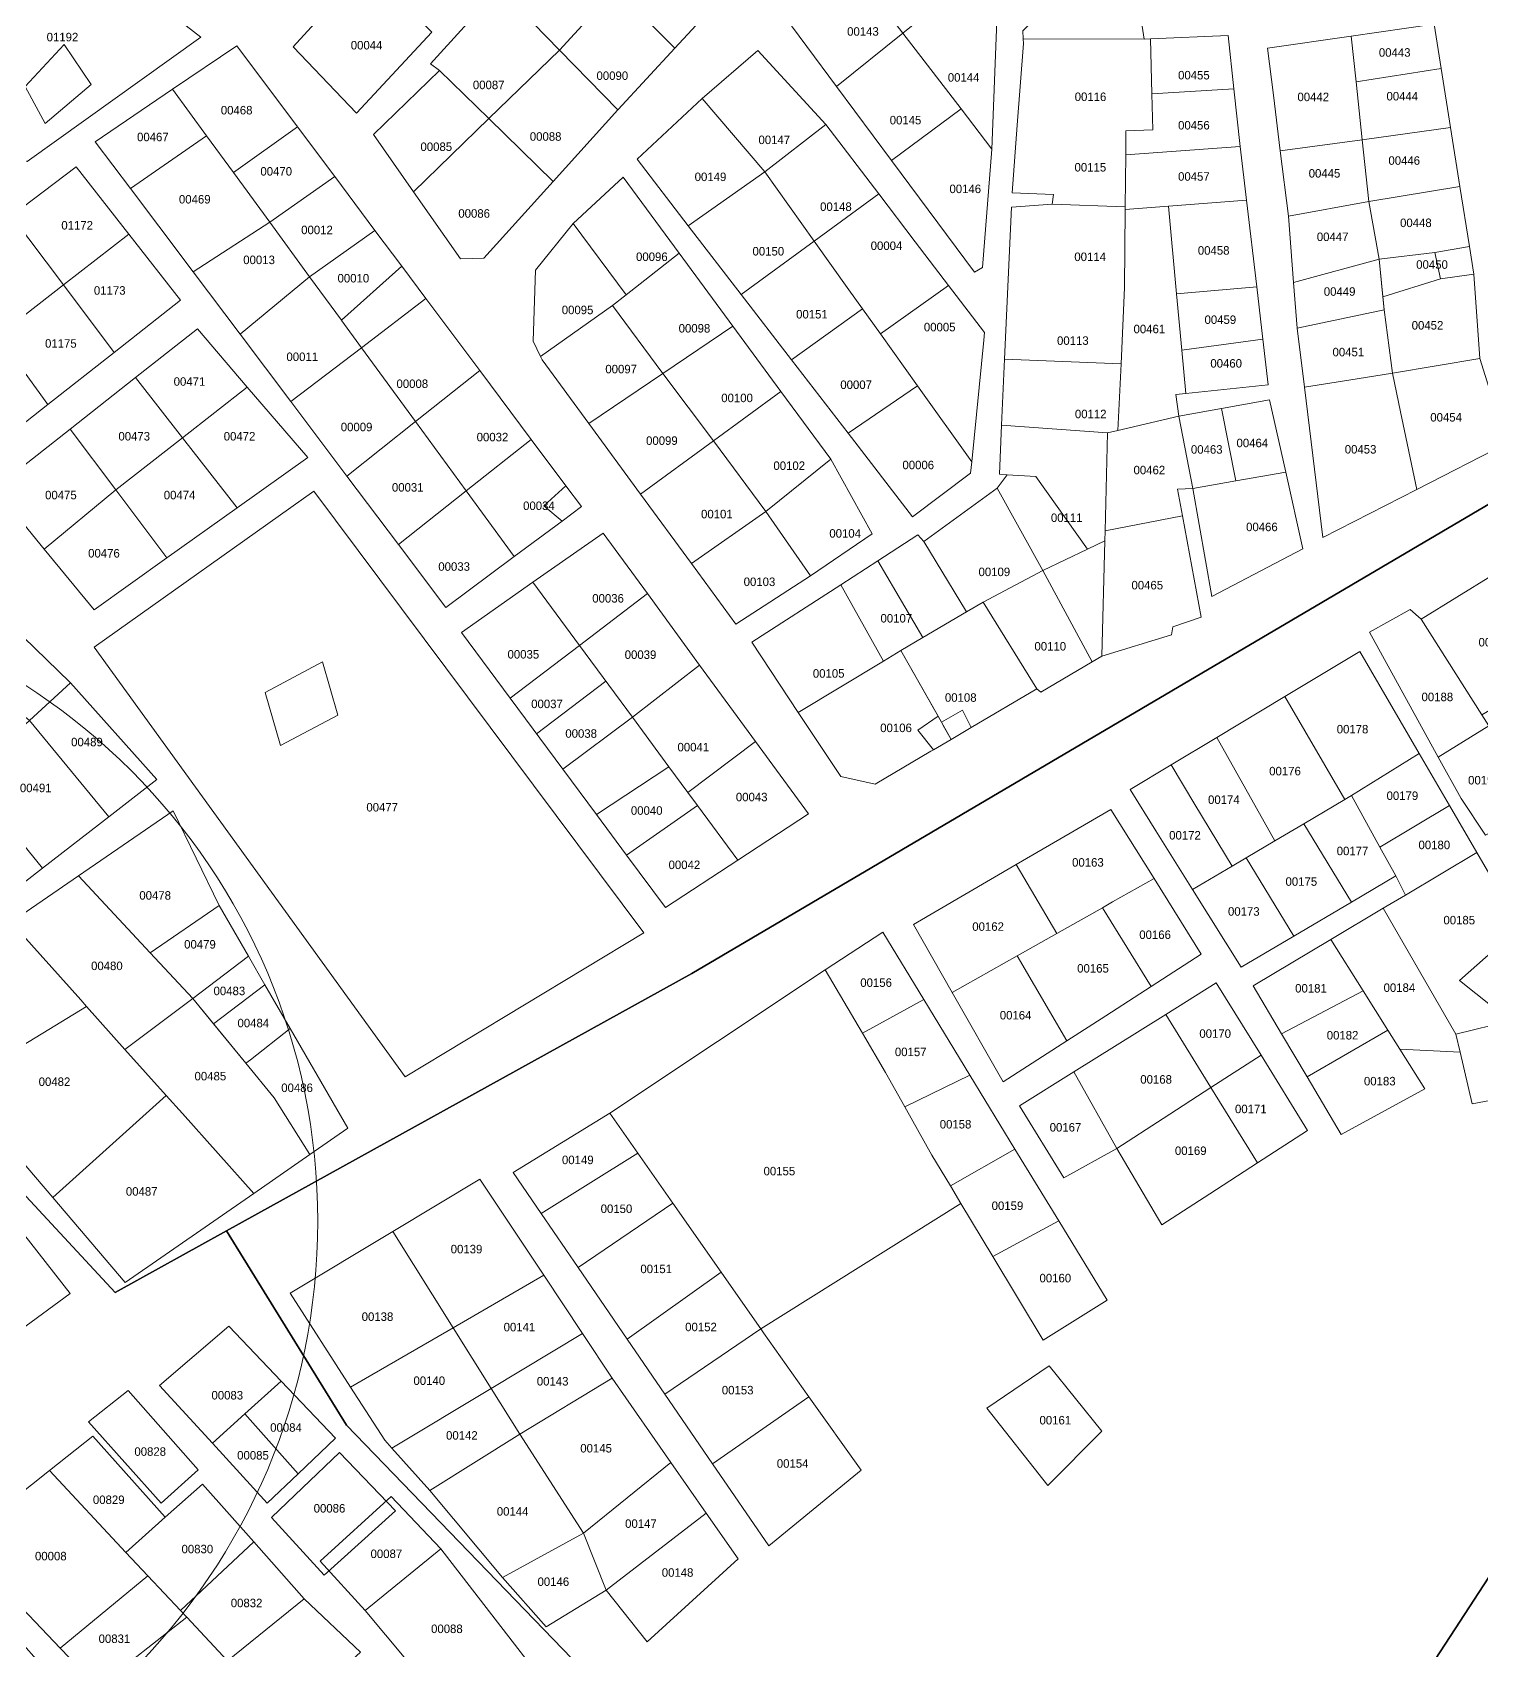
# Model space of a CAD drawing. Header units: metres. Extents: x 245225 to 248406, y 1633796 to 1637634.
# Drawn here: x 246907.2 to 247162.7, y 1635760.9 to 1636046.3 of the extents above; entities that cross this region are included whole.
import ezdxf
from ezdxf.enums import TextEntityAlignment as Align

# ---------------------------------------------------------------- set-up
doc = ezdxf.new("R2010")
doc.units = ezdxf.units.M
doc.header["$MEASUREMENT"] = 0
doc.layers.add('dernier_num_parc', color=1, linetype='Continuous', lineweight=13)
doc.layers.add('historique_numero_parcelle', color=7, linetype='Continuous')
doc.layers.add('limites_sections', color=7, linetype='Continuous')
doc.layers.add('LIMITES_PARCELLES', color=7, linetype='Continuous', lineweight=0, true_color=0xffffff)
doc.styles.add('Style-FANCY', font='FANCY.shx')

msp = doc.modelspace()

# ---------------------------------------------------------------- linework, layer by layer
at = {"layer": 'dernier_num_parc', "linetype": 'Continuous'}
msp.add_circle((246845.115, 1635836.655), 112.402539, dxfattribs=at)
at = {"layer": 'limites_parcelles'}
msp.add_line((247008.3345, 1635931.8705), (246996.085, 1635922.6245), dxfattribs=at)
at = {"layer": 'limites_parcelles', "flags": 128}
for points in [[(247073.627, 1636063.309), (247070.32, 1636060.729), (247072.569, 1636055.768), (247060.698, 1636046.189), (247048.825, 1636061.648), (247062.825, 1636076.265), (247073.627, 1636063.309)], [(247102.643, 1636055.158), (247102.8, 1636048.177), (247103.223, 1636045.107), (247081.912, 1636045.172), (247081.845, 1636046.589), (247102.387, 1636066.502), (247102.643, 1636055.158)], [(246887.884, 1636033.308), (246898.451, 1636048.329), (246909.932, 1636064.647), (246910.725, 1636065.758), (246936.919, 1636045.438), (246906.28, 1636023.531), (246887.884, 1636033.308)], [(247076.406, 1636025.738), (247070.955, 1636032.834), (247060.698, 1636046.189), (247072.569, 1636055.768), (247077.332, 1636049.881), (247076.406, 1636025.738)], [(246990.828, 1636052.727), (247000.163, 1636043.188), (246987.684, 1636031.096), (246978.975, 1636039.604), (246977.387, 1636040.768), (246989.241, 1636053.892), (246990.828, 1636052.727)], [(247020.499, 1636043.554), (247010.513, 1636032.725), (247010.459, 1636032.665), (247000.163, 1636043.188), (247010.1, 1636054.044), (247020.499, 1636043.554)], [(246953.97, 1636029.639), (246942.665, 1636021.574), (246937.925, 1636028.058), (246931.925, 1636036.266), (246943.269, 1636043.956), (246953.97, 1636029.639)], [(247081.912, 1636045.172), (247103.223, 1636045.107), (247104.383, 1636045.157), (247104.62, 1636035.497), (247104.776, 1636029.146), (247100.013, 1636028.934), (247099.981, 1636024.704), (247099.91, 1636015.515), (247087.031, 1636016.003), (247087.242, 1636017.697), (247079.94, 1636018.014), (247080.852, 1636029.96), (247081.951, 1636044.367), (247081.912, 1636045.172)], [(247141.695, 1636027.384), (247127.249, 1636025.409), (247126.021, 1636035.233), (247124.983, 1636043.538), (247139.769, 1636045.669), (247140.623, 1636037.56), (247141.695, 1636027.384)], [(247120.157, 1636026.163), (247099.981, 1636024.704), (247100.013, 1636028.934), (247104.776, 1636029.146), (247104.62, 1636035.497), (247119.052, 1636036.379), (247120.157, 1636026.163)], [(247076.406, 1636025.738), (247074.752, 1636004.836), (247073.297, 1636004.042), (247058.687, 1636023.707), (247070.955, 1636032.834), (247076.406, 1636025.738)], [(246999.031, 1636020.012), (246986.806, 1636006.478), (246982.679, 1636006.372), (246974.386, 1636018.211), (246987.684, 1636031.096), (246999.031, 1636020.012)], [(246942.665, 1636021.574), (246949.071, 1636012.813), (246935.543, 1636004.101), (246929.49, 1636012.144), (246924.5, 1636018.774), (246937.925, 1636028.058), (246942.665, 1636021.574)], [(247121.276, 1636016.712), (247107.507, 1636015.655), (247099.907, 1636015.072), (247099.91, 1636015.515), (247099.981, 1636024.704), (247120.157, 1636026.163), (247121.276, 1636016.712)], [(247068.728, 1636001.693), (247056.729, 1635993.146), (247053.567, 1635997.576), (247051.189, 1636000.907), (247045.05, 1636009.509), (247056.441, 1636017.843), (247062.885, 1636009.373), (247068.728, 1636001.693)], [(247160.583, 1636008.563), (247154.484, 1636007.488), (247144.695, 1636006.298), (247142.843, 1636016.484), (247158.903, 1636019.134), (247160.583, 1636008.563)], [(247099.802, 1636001.311), (247099.173, 1635987.875), (247078.629, 1635988.666), (247079.261, 1636002.714), (247079.834, 1636015.474), (247087.031, 1636016.003), (247099.91, 1636015.515), (247099.907, 1636015.072), (247099.802, 1636001.311)], [(247108.947, 1636000.178), (247109.871, 1635990.248), (247110.579, 1635982.635), (247108.832, 1635982.454), (247109.362, 1635978.644), (247098.624, 1635976.13), (247099.173, 1635987.875), (247099.802, 1636001.311), (247099.907, 1636015.072), (247107.507, 1636015.655), (247108.947, 1636000.178)], [(247011.884, 1636000.02), (247009.486, 1635998.136), (246996.807, 1635989.141), (246995.485, 1635991.873), (246995.908, 1636004.361), (247002.576, 1636012.617), (247011.884, 1636000.02)], [(247051.189, 1636000.907), (247053.567, 1635997.576), (247041.07, 1635988.55), (247032.185, 1636000.097), (247045.05, 1636009.509), (247051.189, 1636000.907)], [(247030.694, 1635994.503), (247018.394, 1635986.181), (247009.486, 1635998.136), (247011.884, 1636000.02), (247021.227, 1636007.362), (247030.694, 1635994.503)], [(246961.679, 1635995.563), (246972.322, 1636005.084), (246976.6, 1635999.36), (246965.234, 1635990.698), (246961.79, 1635995.412), (246961.679, 1635995.563)], [(247145.33, 1635999.699), (247155.476, 1636002.858), (247161.363, 1636003.652), (247162.422, 1635988.769), (247147.01, 1635986.189), (247145.555, 1635997.368), (247145.33, 1635999.699)], [(246961.679, 1635995.563), (246961.79, 1635995.412), (246965.234, 1635990.698), (246952.776, 1635981.203), (246943.829, 1635993.091), (246956.08, 1636003.225), (246961.679, 1635995.563)], [(247074.941, 1635992.024), (247072.833, 1635970.581), (247063.254, 1635984.002), (247056.729, 1635993.146), (247068.728, 1636001.693), (247075.072, 1635993.355), (247074.941, 1635992.024)], [(247018.394, 1635986.181), (247005.318, 1635977.334), (246997.072, 1635988.592), (246996.807, 1635989.141), (247009.486, 1635998.136), (247018.394, 1635986.181)], [(247056.729, 1635993.146), (247063.254, 1635984.002), (247051.027, 1635975.609), (247041.07, 1635988.55), (247053.567, 1635997.576), (247056.729, 1635993.146)], [(247147.01, 1635986.189), (247139.36, 1635984.97), (247131.496, 1635983.716), (247130.209, 1635994.127), (247145.555, 1635997.368), (247147.01, 1635986.189)], [(247099.173, 1635987.875), (247098.624, 1635976.13), (247096.785, 1635975.7), (247078.106, 1635977.024), (247078.629, 1635988.666), (247099.173, 1635987.875)], [(247151.303, 1635965.702), (247148.435, 1635979.389), (247147.01, 1635986.189), (247162.422, 1635988.769), (247167.118, 1635973.82), (247151.303, 1635965.702)], [(247072.833, 1635970.581), (247072.637, 1635968.59), (247062.372, 1635960.864), (247051.027, 1635975.609), (247063.254, 1635984.002), (247072.833, 1635970.581)], [(247151.303, 1635965.702), (247134.773, 1635957.217), (247131.496, 1635983.716), (247139.36, 1635984.97), (247147.01, 1635986.189), (247148.435, 1635979.389), (247151.303, 1635965.702)], [(247111.849, 1635965.865), (247109.137, 1635965.732), (247110.003, 1635961.044), (247096.342, 1635958.399), (247096.785, 1635975.7), (247098.624, 1635976.13), (247109.362, 1635978.644), (247111.849, 1635965.865)], [(247093.225, 1635955.177), (247084.168, 1635968.01), (247079.093, 1635968.272), (247077.717, 1635968.378), (247078.106, 1635977.024), (247096.785, 1635975.7), (247096.342, 1635958.399), (247096.297, 1635956.647), (247093.225, 1635955.177)], [(247001.288, 1635966.329), (246997.402, 1635962.8), (247000.608, 1635960.141), (246992.157, 1635953.859), (246983.689, 1635965.446), (246995.171, 1635974.513), (247001.288, 1635966.329)], [(247093.225, 1635955.177), (247085.355, 1635951.411), (247077.294, 1635965.944), (247079.093, 1635968.272), (247084.168, 1635968.01), (247093.225, 1635955.177)], [(247111.849, 1635965.865), (247119.43, 1635967.209), (247128.198, 1635968.765), (247131.23, 1635955.215), (247115.156, 1635946.814), (247111.849, 1635965.865)], [(247085.355, 1635951.411), (247074.878, 1635945.855), (247071.903, 1635944.106), (247064.382, 1635956.525), (247077.294, 1635965.944), (247085.355, 1635951.411)], [(247095.775, 1635936.297), (247096.297, 1635956.647), (247096.342, 1635958.399), (247110.003, 1635961.044), (247113.304, 1635943.176), (247108.277, 1635941.457), (247108.078, 1635940.068), (247095.775, 1635936.297)], [(247064.23, 1635939.596), (247056.27, 1635953.122), (247063.324, 1635957.689), (247064.382, 1635956.525), (247071.903, 1635944.106), (247064.23, 1635939.596)], [(247095.775, 1635936.297), (247094.043, 1635935.277), (247085.355, 1635951.411), (247093.225, 1635955.177), (247096.297, 1635956.647), (247095.775, 1635936.297)], [(247064.23, 1635939.596), (247060.353, 1635937.317), (247057.273, 1635935.452), (247049.739, 1635948.894), (247056.27, 1635953.122), (247064.23, 1635939.596)], [(247094.043, 1635935.277), (247084.993, 1635929.947), (247084.332, 1635930.543), (247074.878, 1635945.855), (247085.355, 1635951.411), (247094.043, 1635935.277)], [(246913.891, 1635931.593), (246906.686, 1635924.95), (246891.892, 1635937.123), (246899.408, 1635945.664), (246913.801, 1635931.694), (246913.891, 1635931.593)], [(247072.737, 1635923.71), (247071.204, 1635926.76), (247067.479, 1635924.691), (247060.353, 1635937.317), (247064.23, 1635939.596), (247071.903, 1635944.106), (247074.878, 1635945.855), (247084.332, 1635930.543), (247072.737, 1635923.71)], [(247152.109, 1635942.813), (247162.772, 1635925.975), (247163.999, 1635924.036), (247155.094, 1635918.523), (247142.981, 1635940.564), (247150.125, 1635944.532), (247152.109, 1635942.813)], [(247066.889, 1635925.736), (247063.32, 1635923.268), (247066.117, 1635919.808), (247065.647, 1635919.531), (247055.823, 1635913.742), (247049.738, 1635915.064), (247042.258, 1635926.362), (247057.273, 1635935.452), (247060.353, 1635937.317), (247066.889, 1635925.736)], [(247151.741, 1635919.167), (247139.789, 1635911.711), (247138.649, 1635911.037), (247128.025, 1635929.173), (247141.288, 1635937.137), (247151.741, 1635919.167)], [(247034.696, 1635921.252), (247022.782, 1635912.266), (247019.447, 1635916.791), (247013.001, 1635925.539), (247024.853, 1635934.722), (247034.696, 1635921.252)], [(247072.737, 1635923.71), (247069.207, 1635921.629), (247067.823, 1635924.082), (247067.479, 1635924.691), (247071.204, 1635926.76), (247072.737, 1635923.71)], [(247138.649, 1635911.037), (247131.416, 1635906.765), (247126.3, 1635903.742), (247116.054, 1635921.984), (247128.025, 1635929.173), (247138.649, 1635911.037)], [(246920.696, 1635907.991), (246908.978, 1635898.898), (246896.291, 1635914.51), (246899.462, 1635918.289), (246906.686, 1635924.95), (246920.696, 1635907.991)], [(247066.117, 1635919.808), (247063.32, 1635923.268), (247066.889, 1635925.736), (247067.194, 1635925.196), (247069.207, 1635921.629), (247066.117, 1635919.808)], [(247170.628, 1635913.569), (247172.964, 1635909.88), (247163.41, 1635904.74), (247159.121, 1635911.195), (247155.094, 1635918.523), (247163.999, 1635924.036), (247170.628, 1635913.569)], [(247031.577, 1635900.332), (247024.466, 1635909.981), (247022.782, 1635912.266), (247034.696, 1635921.252), (247044.023, 1635908.49), (247031.577, 1635900.332)], [(247126.3, 1635903.742), (247121.249, 1635900.758), (247118.743, 1635899.277), (247112.201, 1635910.134), (247107.982, 1635917.136), (247116.054, 1635921.984), (247126.3, 1635903.742)], [(247022.782, 1635912.266), (247024.466, 1635909.981), (247011.962, 1635901.236), (247006.656, 1635908.385), (247019.447, 1635916.791), (247022.782, 1635912.266)], [(247118.743, 1635899.277), (247111.775, 1635895.161), (247105.318, 1635905.493), (247100.754, 1635912.796), (247107.982, 1635917.136), (247112.201, 1635910.134), (247118.743, 1635899.277)], [(246903.641, 1635894.758), (246897.084, 1635902.238), (246893.115, 1635897.158), (246895.047, 1635891.979), (246885.967, 1635889.043), (246882.898, 1635903.118), (246887.978, 1635904.6), (246896.291, 1635914.51), (246908.978, 1635898.898), (246903.641, 1635894.758)], [(247144.823, 1635902.632), (247147.638, 1635897.556), (247139.781, 1635892.927), (247131.416, 1635906.765), (247138.649, 1635911.037), (247139.789, 1635911.711), (247144.823, 1635902.632)], [(247161.903, 1635901.697), (247149.331, 1635894.169), (247147.638, 1635897.556), (247144.823, 1635902.632), (247157.087, 1635909.977), (247161.903, 1635901.697)], [(247095.867, 1635891.943), (247087.863, 1635887.423), (247080.673, 1635899.549), (247090.184, 1635905.1), (247097.341, 1635909.277), (247104.977, 1635897.089), (247097.683, 1635892.969), (247095.867, 1635891.943)], [(247139.781, 1635892.927), (247129.615, 1635886.937), (247121.249, 1635900.758), (247126.3, 1635903.742), (247131.416, 1635906.765), (247139.781, 1635892.927)], [(247169.545, 1635888.56), (247158.852, 1635879.127), (247167.786, 1635871.99), (247158.19, 1635869.668), (247145.41, 1635891.838), (247149.331, 1635894.169), (247161.903, 1635901.697), (247169.545, 1635888.56)], [(247087.863, 1635887.423), (247080.835, 1635883.453), (247069.409, 1635876.999), (247062.577, 1635888.988), (247080.673, 1635899.549), (247087.863, 1635887.423)], [(247129.615, 1635886.937), (247120.333, 1635881.469), (247111.775, 1635895.161), (247118.743, 1635899.277), (247121.249, 1635900.758), (247129.615, 1635886.937)], [(246935.463, 1635875.955), (246923.525, 1635866.947), (246916.728, 1635874.548), (246915.718, 1635875.677), (246903.461, 1635889.386), (246915.342, 1635897.569), (246927.959, 1635884.016), (246935.463, 1635875.955)], [(247104.454, 1635878.047), (247095.867, 1635891.943), (247097.683, 1635892.969), (247104.977, 1635897.089), (247113.321, 1635883.771), (247104.454, 1635878.047)], [(247096.476, 1635872.898), (247089.613, 1635868.468), (247080.835, 1635883.453), (247087.863, 1635887.423), (247095.867, 1635891.943), (247104.454, 1635878.047), (247096.476, 1635872.898)], [(247158.19, 1635869.668), (247158.953, 1635866.446), (247148.332, 1635866.972), (247146.224, 1635870.329), (247141.84, 1635877.313), (247136.17, 1635886.345), (247145.41, 1635891.838), (247158.19, 1635869.668)], [(246915.718, 1635875.677), (246916.728, 1635874.548), (246895.386, 1635861.526), (246884.062, 1635876.025), (246903.461, 1635889.386), (246915.718, 1635875.677)], [(247173.673, 1635867.287), (247167.786, 1635871.99), (247158.852, 1635879.127), (247169.545, 1635888.56), (247179.917, 1635873.637), (247173.673, 1635867.287)], [(247053.57, 1635869.835), (247057.65, 1635862.891), (247061.049, 1635856.819), (247065.826, 1635848.286), (247069.08, 1635842.871), (247070.934, 1635839.787), (247035.636, 1635817.67), (247020.11, 1635839.862), (247013.942, 1635848.678), (247009.011, 1635855.725), (247047.014, 1635880.989), (247053.57, 1635869.835)], [(246939.125, 1635871.488), (246948.213, 1635878.352), (246952.667, 1635870.629), (246945.656, 1635865.1), (246944.83, 1635864.53), (246939.125, 1635871.488)], [(246944.83, 1635864.53), (246949.821, 1635858.442), (246956.1, 1635848.408), (246946.228, 1635841.556), (246933.645, 1635855.629), (246930.758, 1635858.858), (246923.525, 1635866.947), (246935.463, 1635875.955), (246944.83, 1635864.53)], [(247072.502, 1635862.443), (247061.049, 1635856.819), (247057.65, 1635862.891), (247053.57, 1635869.835), (247064.374, 1635875.782), (247072.502, 1635862.443)], [(246930.758, 1635858.858), (246910.777, 1635840.817), (246894.116, 1635860.362), (246895.386, 1635861.526), (246916.728, 1635874.548), (246923.525, 1635866.947), (246930.758, 1635858.858)], [(247106.569, 1635854.757), (247098.399, 1635849.481), (247090.835, 1635862.983), (247098.479, 1635867.76), (247107.074, 1635873.133), (247115.024, 1635860.218), (247106.569, 1635854.757)], [(246962.802, 1635853.059), (246956.1, 1635848.408), (246949.821, 1635858.442), (246944.83, 1635864.53), (246945.656, 1635865.1), (246952.667, 1635870.629), (246962.802, 1635853.059)], [(247148.332, 1635866.972), (247152.718, 1635859.985), (247138.007, 1635851.941), (247131.987, 1635862.097), (247146.224, 1635870.329), (247148.332, 1635866.972)], [(247173.673, 1635867.287), (247174.414, 1635865.488), (247169.457, 1635858.972), (247161.101, 1635857.365), (247158.953, 1635866.446), (247158.19, 1635869.668), (247167.786, 1635871.99), (247173.673, 1635867.287)], [(247080.454, 1635849.393), (247069.08, 1635842.871), (247065.826, 1635848.286), (247061.049, 1635856.819), (247072.502, 1635862.443), (247080.454, 1635849.393)], [(246910.777, 1635840.817), (246930.758, 1635858.858), (246933.645, 1635855.629), (246946.228, 1635841.556), (246923.559, 1635825.823), (246910.777, 1635840.817)], [(247114.809, 1635841.514), (247106.336, 1635836.04), (247098.399, 1635849.481), (247106.569, 1635854.757), (247115.024, 1635860.218), (247123.2, 1635846.935), (247114.809, 1635841.514)], [(247088.189, 1635836.7), (247076.563, 1635830.42), (247070.934, 1635839.787), (247069.08, 1635842.871), (247080.454, 1635849.393), (247088.189, 1635836.7)], [(246951.053, 1635808.451), (246944.66, 1635802.688), (246938.932, 1635797.525), (246929.636, 1635807.703), (246941.807, 1635818.154), (246951.053, 1635808.451)], [(246988.086, 1635807.163), (246970.599, 1635796.622), (246969.324, 1635798.046), (246963.298, 1635807.42), (246981.368, 1635817.883), (246988.086, 1635807.163)], [(247044.138, 1635805.691), (247027.122, 1635793.902), (247018.711, 1635806.186), (247035.636, 1635817.67), (247036.131, 1635816.963), (247044.138, 1635805.691)], [(247019.789, 1635794.115), (247004.381, 1635781.641), (246993.136, 1635799.104), (247009.441, 1635808.979), (247009.937, 1635808.232), (247019.789, 1635794.115)], [(246971.198, 1635785.576), (246958.663, 1635774.222), (246949.36, 1635784.407), (246954.815, 1635789.624), (246961.367, 1635795.892), (246971.198, 1635785.576)], [(246923.695, 1635778.26), (246927.576, 1635774.117), (246912.12, 1635761.39), (246894.263, 1635780.055), (246910.192, 1635792.675), (246923.695, 1635778.26)], [(246946.233, 1635780.095), (246933.305, 1635768.001), (246927.576, 1635774.117), (246923.695, 1635778.26), (246930.637, 1635784.449), (246937.196, 1635790.297), (246946.233, 1635780.095)], [(246955.117, 1635770.067), (246941.619, 1635759.126), (246934.415, 1635766.817), (246933.305, 1635768.001), (246946.233, 1635780.095), (246955.117, 1635770.067)], [(246934.415, 1635766.817), (246918.732, 1635754.479), (246912.12, 1635761.39), (246927.576, 1635774.117), (246933.305, 1635768.001), (246934.415, 1635766.817)], [(246918.732, 1635754.479), (246934.415, 1635766.817), (246941.619, 1635759.126), (246926.063, 1635746.517), (246920.589, 1635752.538), (246918.732, 1635754.479)]]:
    msp.add_lwpolyline(points, close=True, dxfattribs=at)
at = {"layer": 'limites_parcelles'}
for points in [[(247010.1, 1636054.044), (247000.163, 1636043.188), (246990.828, 1636052.727), (247000.565, 1636063.664)], [(247031.686, 1636055.686), (247020.499, 1636043.554), (247010.1, 1636054.044), (247020.476, 1636065.381)], [(247060.698, 1636046.189), (247048.998, 1636036.748), (247038.504, 1636050.873), (247048.825, 1636061.648)], [(246977.651, 1636046.369), (246964.37, 1636032.09), (246953.151, 1636043.732), (246966.013, 1636057.818)], [(247155.596, 1636039.946), (247140.623, 1636037.56), (247139.769, 1636045.669), (247154.352, 1636047.771)], [(246905.905, 1636036.74), (246912.784, 1636044.149), (246917.547, 1636037.137), (246909.477, 1636030.258)], [(247070.955, 1636032.834), (247058.687, 1636023.707), (247048.998, 1636036.748), (247060.698, 1636046.189)], [(247119.052, 1636036.379), (247104.62, 1636035.497), (247104.383, 1636045.157), (247118.04, 1636045.742)], [(247010.459, 1636032.665), (246999.031, 1636020.012), (246987.684, 1636031.096), (247000.163, 1636043.188)], [(247047.132, 1636030.079), (247036.337, 1636021.718), (247025.33, 1636034.63), (247035.114, 1636043.099)], [(246987.684, 1636031.096), (246974.386, 1636018.211), (246967.333, 1636028.28), (246978.975, 1636039.604)], [(247157.254, 1636029.511), (247141.695, 1636027.384), (247140.623, 1636037.56), (247155.596, 1636039.946)], [(246937.925, 1636028.058), (246924.5, 1636018.774), (246918.292, 1636027.023), (246931.925, 1636036.266)], [(247036.337, 1636021.718), (247022.861, 1636012.215), (247013.825, 1636023.96), (247025.33, 1636034.63)], [(246960.516, 1636020.881), (246949.071, 1636012.813), (246942.665, 1636021.574), (246953.97, 1636029.639)], [(247056.441, 1636017.843), (247045.05, 1636009.509), (247036.337, 1636021.718), (247047.132, 1636030.079)], [(247158.903, 1636019.134), (247142.843, 1636016.484), (247141.695, 1636027.384), (247157.254, 1636029.511)], [(247142.843, 1636016.484), (247128.687, 1636013.904), (247127.249, 1636025.409), (247141.695, 1636027.384)], [(246924.185, 1636010.739), (246912.668, 1636001.778), (246903.528, 1636013.965), (246914.906, 1636022.578)], [(246967.606, 1636011.394), (246956.08, 1636003.225), (246949.071, 1636012.813), (246960.516, 1636020.881)], [(247021.227, 1636007.362), (247011.884, 1636000.02), (247002.576, 1636012.617), (247011.36, 1636020.766)], [(247045.05, 1636009.509), (247032.185, 1636000.097), (247022.861, 1636012.215), (247036.337, 1636021.718)], [(247123.085, 1636001.432), (247108.947, 1636000.178), (247107.507, 1636015.655), (247121.276, 1636016.712)], [(247144.695, 1636006.298), (247129.59, 1636002.174), (247128.687, 1636013.904), (247142.843, 1636016.484)], [(246912.668, 1636001.778), (246901.114, 1635992.789), (246892.062, 1636005.284), (246903.528, 1636013.965)], [(246956.08, 1636003.225), (246943.829, 1635993.091), (246935.543, 1636004.101), (246949.071, 1636012.813)], [(246921.6, 1635989.869), (246912.668, 1636001.778), (246924.185, 1636010.739), (246933.321, 1635999.083)], [(246972.322, 1636005.084), (246961.679, 1635995.563), (246956.08, 1636003.225), (246967.606, 1636011.394)], [(247155.476, 1636002.858), (247145.33, 1635999.699), (247144.695, 1636006.298), (247154.484, 1636007.488)], [(247154.484, 1636007.488), (247160.583, 1636008.563), (247161.363, 1636003.652), (247155.476, 1636002.858)], [(247145.555, 1635997.368), (247130.209, 1635994.127), (247129.59, 1636002.174), (247144.695, 1636006.298)], [(246921.6, 1635989.869), (246909.896, 1635980.668), (246901.114, 1635992.789), (246912.668, 1636001.778)], [(247124.178, 1635992.197), (247109.871, 1635990.248), (247108.947, 1636000.178), (247123.085, 1636001.432)], [(246986.068, 1635986.692), (246974.744, 1635977.685), (246965.234, 1635990.698), (246976.6, 1635999.36)], [(246909.896, 1635980.668), (246896.702, 1635970.296), (246887.265, 1635982.015), (246901.114, 1635992.789)], [(246945.092, 1635983.759), (246933.682, 1635974.819), (246925.392, 1635985.431), (246936.284, 1635994.003)], [(247039.186, 1635982.967), (247027.272, 1635974.266), (247018.394, 1635986.181), (247030.694, 1635994.503)], [(247109.871, 1635990.248), (247124.178, 1635992.197), (247125.131, 1635984.147), (247110.579, 1635982.635)], [(246974.744, 1635977.685), (246962.658, 1635968.072), (246952.776, 1635981.203), (246965.234, 1635990.698)], [(246995.171, 1635974.513), (246983.689, 1635965.446), (246974.744, 1635977.685), (246986.068, 1635986.692)], [(246933.682, 1635974.819), (246921.933, 1635965.615), (246913.87, 1635976.364), (246925.392, 1635985.431)], [(246943.321, 1635962.481), (246933.682, 1635974.819), (246945.092, 1635983.759), (246955.757, 1635971.355)], [(247027.272, 1635974.266), (247014.433, 1635964.889), (247005.318, 1635977.334), (247018.394, 1635986.181)], [(247036.548, 1635961.816), (247027.272, 1635974.266), (247039.186, 1635982.967), (247047.978, 1635971.024)], [(247119.43, 1635967.209), (247116.856, 1635979.996), (247125.343, 1635981.528), (247128.198, 1635968.765)], [(247119.43, 1635967.209), (247111.849, 1635965.865), (247109.362, 1635978.644), (247116.856, 1635979.996)], [(246921.933, 1635965.615), (246909.297, 1635955.161), (246900.512, 1635965.851), (246913.87, 1635976.364)], [(246983.689, 1635965.446), (246971.737, 1635956.007), (246962.658, 1635968.072), (246974.744, 1635977.685)], [(246943.321, 1635962.481), (246930.92, 1635953.634), (246921.933, 1635965.615), (246933.682, 1635974.819)], [(247036.548, 1635961.816), (247023.413, 1635952.629), (247014.433, 1635964.889), (247027.272, 1635974.266)], [(247044.38, 1635950.492), (247036.548, 1635961.816), (247047.978, 1635971.024), (247055.275, 1635957.85)], [(246930.92, 1635953.634), (246918.081, 1635944.473), (246909.297, 1635955.161), (246921.933, 1635965.615)], [(247015.024, 1635887.534), (246972.903, 1635862.134), (246918.081, 1635937.911), (246956.816, 1635965.428)], [(246992.157, 1635953.859), (246980.099, 1635944.896), (246971.737, 1635956.007), (246983.689, 1635965.446)], [(247000.608, 1635960.141), (246997.402, 1635962.8), (247001.288, 1635966.329), (247004.018, 1635962.676)], [(247023.413, 1635952.629), (247036.548, 1635961.816), (247044.38, 1635950.492), (247031.257, 1635941.92)], [(247015.635, 1635947.336), (247003.668, 1635938.202), (246995.469, 1635949.327), (247007.828, 1635958.02)], [(247176.515, 1635933.937), (247162.772, 1635925.975), (247152.109, 1635942.813), (247164.677, 1635950.618)], [(247003.668, 1635938.202), (246991.446, 1635928.873), (246982.851, 1635940.451), (246995.469, 1635949.327)], [(247024.853, 1635934.722), (247013.001, 1635925.539), (247003.668, 1635938.202), (247015.635, 1635947.336)], [(247057.273, 1635935.452), (247042.258, 1635926.362), (247034.061, 1635938.745), (247049.739, 1635948.894)], [(247013.001, 1635925.539), (247000.724, 1635916.376), (246991.446, 1635928.873), (247003.668, 1635938.202)], [(246948.221, 1635929.895), (246958.381, 1635935.293), (246961.08, 1635925.927), (246950.92, 1635920.529)], [(246920.696, 1635907.991), (246906.686, 1635924.95), (246913.891, 1635931.593), (246929.147, 1635914.548)], [(247019.447, 1635916.791), (247006.656, 1635908.385), (247000.724, 1635916.376), (247013.001, 1635925.539)], [(247157.087, 1635909.977), (247144.823, 1635902.632), (247139.789, 1635911.711), (247151.741, 1635919.167)], [(247031.577, 1635900.332), (247018.834, 1635891.979), (247011.962, 1635901.236), (247024.466, 1635909.981)], [(246927.959, 1635884.016), (246915.342, 1635897.569), (246932.004, 1635909.045), (246940.154, 1635892.323)], [(246935.463, 1635875.955), (246927.959, 1635884.016), (246940.154, 1635892.323), (246945.31, 1635883.385)], [(247064.374, 1635875.782), (247053.57, 1635869.835), (247047.014, 1635880.989), (247057.161, 1635887.62)], [(247141.84, 1635877.313), (247127.482, 1635869.698), (247122.45, 1635878.188), (247136.17, 1635886.345)], [(246948.213, 1635878.352), (246939.125, 1635871.488), (246935.463, 1635875.955), (246945.31, 1635883.385)], [(247089.613, 1635868.468), (247078.396, 1635861.228), (247069.409, 1635876.999), (247080.835, 1635883.453)], [(247123.857, 1635865.922), (247115.024, 1635860.218), (247107.074, 1635873.133), (247115.967, 1635878.691)], [(247146.224, 1635870.329), (247131.987, 1635862.097), (247127.482, 1635869.698), (247141.84, 1635877.313)], [(247123.2, 1635846.935), (247115.024, 1635860.218), (247123.857, 1635865.922), (247132.054, 1635852.656)], [(247098.399, 1635849.481), (247089.085, 1635844.295), (247081.254, 1635856.995), (247090.835, 1635862.983)], [(247013.942, 1635848.678), (246996.895, 1635838.046), (246991.946, 1635845.274), (247009.011, 1635855.725)], [(247020.11, 1635839.862), (247003.422, 1635828.514), (246996.895, 1635838.046), (247013.942, 1635848.678)], [(246997.372, 1635827.151), (246981.368, 1635817.883), (246970.741, 1635834.841), (246986.125, 1635844.083)], [(246897.161, 1635811.656), (246882.348, 1635829.335), (246899.937, 1635841.67), (246913.848, 1635823.903)], [(247028.628, 1635827.688), (247012.082, 1635815.867), (247003.422, 1635828.514), (247020.11, 1635839.862)], [(247076.563, 1635830.42), (247088.189, 1635836.7), (247096.703, 1635822.727), (247085.432, 1635815.663)], [(246981.368, 1635817.883), (246963.298, 1635807.42), (246952.655, 1635823.975), (246970.741, 1635834.841)], [(247004.197, 1635816.874), (246988.086, 1635807.163), (246981.368, 1635817.883), (246997.372, 1635827.151)], [(247012.082, 1635815.867), (247028.628, 1635827.688), (247035.636, 1635817.67), (247018.711, 1635806.186)], [(247009.441, 1635808.979), (246993.136, 1635799.104), (246988.086, 1635807.163), (247004.197, 1635816.874)], [(247095.751, 1635799.629), (247086.226, 1635790.025), (247075.51, 1635803.677), (247086.464, 1635811.139)], [(246929.894, 1635786.961), (246917.118, 1635801.262), (246924.08, 1635806.777), (246936.454, 1635792.809)], [(246954.073, 1635792.137), (246944.66, 1635802.688), (246951.053, 1635808.451), (246960.625, 1635798.405)], [(246993.136, 1635799.104), (246977.261, 1635789.182), (246970.599, 1635796.622), (246988.086, 1635807.163)], [(247027.122, 1635793.902), (247044.138, 1635805.691), (247053.329, 1635792.754), (247037.057, 1635779.392)], [(246954.073, 1635792.137), (246948.618, 1635786.92), (246938.932, 1635797.525), (246944.66, 1635802.688)], [(246930.637, 1635784.449), (246923.695, 1635778.26), (246910.192, 1635792.675), (246917.86, 1635798.749)], [(247004.381, 1635781.641), (246990.094, 1635773.836), (246977.261, 1635789.182), (246993.136, 1635799.104)], [(247026.015, 1635785.194), (247008.35, 1635771.587), (247004.381, 1635781.641), (247019.789, 1635794.115)], [(246957.921, 1635776.734), (246970.456, 1635788.088), (246979.246, 1635778.863), (246965.884, 1635768.015)], [(247008.35, 1635771.587), (247026.015, 1635785.194), (247031.633, 1635777.143), (247015.626, 1635762.459)], [(247008.35, 1635771.587), (246997.767, 1635765.105), (246990.094, 1635773.836), (247004.381, 1635781.641)], [(246965.884, 1635768.015), (246979.246, 1635778.863), (246994.799, 1635758.727), (246980.511, 1635750.472)], [(246965.031, 1635760.657), (246951.699, 1635748.366), (246941.619, 1635759.126), (246955.117, 1635770.067)], [(246909.975, 1635756.996), (246893.733, 1635743.859), (246886.945, 1635751.878), (246903.563, 1635764.293)]]:
    msp.add_3dface(points, dxfattribs=at)
at = {"layer": 'limites_sections', "flags": 128}
for points in [[(247697.695, 1636290.674), (247546.68, 1636188.471), (247452.105, 1636133.557), (247272.106, 1636026.778), (247023.465, 1635880.339), (246941.436, 1635834.968), (246921.811, 1635824.113), (246830.429, 1635922.573), (246816.271, 1635945.097), (246770.581, 1635972.769), (246733.387, 1635988.616), (246721.079, 1635993.322), (246671.487, 1636023.729), (246649.044, 1636048.706), (246628.41, 1636063.909), (246613.569, 1636078.027), (246595.877, 1636096.663), (246620.2, 1636120.986), (246673.764, 1636188.884), (246708.467, 1636259.799)], [(247688.8371, 1635742.8119), (247407.794584, 1635646.540732), (247359.67, 1635703.852), (247358.082, 1635722.505), (247348.226, 1635742.018), (247296.302, 1635790.305), (247259.922, 1635819.078), (247239.243, 1635827.517), (247208.989, 1635842.891), (247157.176, 1635763.416), (247116.137, 1635700.429), (247008.98, 1635752.684), (246962.593, 1635800.671), (246941.436, 1635834.968), (247023.465, 1635880.339), (247272.106, 1636026.778), (247452.105, 1636133.557), (247546.68, 1636188.471), (247697.695, 1636290.674)], [(246830.429, 1635922.573), (246921.811, 1635824.113), (246941.436, 1635834.968), (246941.436, 1635834.968), (246962.593, 1635800.671), (247008.98, 1635752.684), (247116.137, 1635700.429), (247157.176, 1635763.416), (247208.989, 1635842.891), (247239.243, 1635827.517), (247259.922, 1635819.078), (247296.302, 1635790.305), (247348.226, 1635742.018), (247358.082, 1635722.505), (247359.67, 1635703.852), (247422.045, 1635629.57), (247417.621, 1635623.631), (247450.488, 1635588.229), (247542.1, 1635510.838)]]:
    msp.add_lwpolyline(points, dxfattribs=at)

# ---------------------------------------------------------------- texts
at = {"layer": 'historique_numero_parcelle', "style": 'Style-FANCY'}
for s, p in [('00143', (247053.65251, 1636046.471519)), ('01192', (246912.499791, 1636045.481624)), ('00044', (246966.123636, 1636044.048086)), ('00443', (247147.420171, 1636042.765663)), ('00087', (246987.662355, 1636037.042685)), ('00090', (247009.460973, 1636038.672081)), ('00144', (247071.404987, 1636038.36782)), ('00455', (247112.008182, 1636038.762899)), ('00116', (247093.781703, 1636034.949944)), ('00442', (247133.055612, 1636034.927233)), ('00444', (247148.760305, 1636035.055045)), ('00468', (246943.214793, 1636032.587202)), ('00145', (247061.160771, 1636030.832687)), ('00456', (247112.008182, 1636029.933403)), ('00467', (246928.439818, 1636027.864449)), ('00085', (246978.416293, 1636026.145786)), ('00088', (246997.700521, 1636027.948961)), ('00147', (247038.016673, 1636027.358694)), ('00446', (247149.099526, 1636023.709122)), ('00470', (246950.191865, 1636021.807004)), ('00149', (247026.768873, 1636020.833717)), ('00115', (247093.753001, 1636022.520004)), ('00457', (247112.008182, 1636020.898571)), ('00445', (247135.042779, 1636021.450414)), ('00146', (247071.694911, 1636018.714303)), ('00469', (246935.827305, 1636016.878913)), ('00086', (246985.095216, 1636014.372249)), ('00148', (247048.886892, 1636015.57548)), ('01172', (246915.089626, 1636012.29493)), ('00012', (246957.383955, 1636011.467353)), ('00448', (247151.151606, 1636012.723587)), ('00004', (247057.805761, 1636008.684052)), ('00447', (247136.479235, 1636010.259541)), ('00013', (246947.171748, 1636006.19292)), ('00096', (247016.428657, 1636006.74111)), ('00150', (247036.965382, 1636007.708273)), ('00114', (247093.716542, 1636006.73062)), ('00458', (247115.496718, 1636007.859664)), ('00010', (246963.796379, 1636002.952205)), ('00450', (247154.005262, 1636005.373754)), ('01173', (246920.835449, 1636000.796052)), ('00449', (247137.710483, 1636000.608697)), ('00095', (247003.330093, 1635997.364864)), ('00151', (247044.651768, 1635996.604303)), ('00005', (247067.187804, 1635994.340186)), ('00459', (247116.676664, 1635995.642106)), ('00452', (247153.203686, 1635994.653921)), ('01175', (246912.216714, 1635991.453214)), ('00098', (247023.9439, 1635994.125777)), ('00113', (247090.664677, 1635991.956037)), ('00461', (247104.158976, 1635993.999409)), ('00011', (246954.782209, 1635989.105879)), ('00451', (247139.249543, 1635989.931167)), ('00097', (247011.01803, 1635986.932782)), ('00460', (247117.702704, 1635987.941964)), ('00471', (246934.897457, 1635984.737239)), ('00008', (246974.189492, 1635984.351899)), ('00007', (247052.453284, 1635984.171182)), ('00100', (247031.459919, 1635981.846389)), ('00112', (247093.820197, 1635979.014825)), ('00454', (247156.487014, 1635978.432289)), ('00473', (246925.150077, 1635975.086394)), ('00472', (246943.7214, 1635975.086394)), ('00009', (246964.364849, 1635976.722564)), ('00032', (246988.325037, 1635974.940614)), ('00099', (247018.19797, 1635974.318224)), ('00463', (247114.276594, 1635972.763256)), ('00464', (247122.317397, 1635973.903087)), ('00453', (247141.404227, 1635972.785519)), ('00102', (247040.653232, 1635969.899073)), ('00006', (247063.405634, 1635970.018854)), ('00462', (247104.158976, 1635969.127951)), ('00031', (246973.383467, 1635966.072543)), ('00475', (246912.221973, 1635964.71687)), ('00474', (246933.153189, 1635964.71687)), ('00034', (246996.512051, 1635962.827649)), ('00101', (247027.891911, 1635961.361914)), ('00111', (247089.586624, 1635960.715537)), ('00104', (247050.517152, 1635957.950209)), ('00466', (247124.003034, 1635959.095767)), ('00476', (246919.814669, 1635954.450015)), ('00033', (246981.566215, 1635952.111884)), ('00103', (247035.408706, 1635949.418469)), ('00109', (247076.822976, 1635951.170544)), ('00465', (247103.790047, 1635948.828911)), ('00036', (247008.713013, 1635946.506089)), ('00107', (247059.535832, 1635942.979782)), ('00110', (247086.684182, 1635938.045875)), ('00189', (247164.99432, 1635938.765343)), ('00035', (246993.769116, 1635936.630184)), ('00039', (247014.43028, 1635936.573278)), ('00105', (247047.610055, 1635933.264881)), ('00108', (247070.903965, 1635929.011767)), ('00188', (247154.939958, 1635929.114499)), ('00037', (246997.940243, 1635927.885954)), ('00106', (247059.491228, 1635923.662982)), ('00178', (247139.982995, 1635923.431061)), ('00489', (246916.816774, 1635921.164581)), ('00038', (247003.963685, 1635922.66488)), ('00041', (247023.741172, 1635920.26759)), ('00176', (247128.081913, 1635916.038925)), ('00190', (247163.1476, 1635914.432896)), ('00491', (246907.787622, 1635913.068432)), ('00043', (247034.035208, 1635911.46477)), ('00179', (247148.776898, 1635911.697512)), ('00477', (246968.878618, 1635909.667274)), ('00040', (247015.522753, 1635909.086555)), ('00174', (247117.294726, 1635910.993499)), ('00172', (247110.435482, 1635904.71605)), ('00180', (247154.404996, 1635903.014686)), ('00177', (247139.982995, 1635901.958666)), ('00042', (247022.172426, 1635899.50794)), ('00163', (247093.320349, 1635899.938296)), ('00175', (247130.954588, 1635896.561234)), ('00478', (246928.843821, 1635894.112988)), ('00173', (247120.812287, 1635891.281137)), ('00185', (247158.801947, 1635889.755775)), ('00162', (247075.725215, 1635888.619088)), ('00166', (247105.170133, 1635887.181728)), ('00479', (246936.744329, 1635885.488829)), ('00480', (246920.327689, 1635881.690093)), ('00165', (247094.21806, 1635881.252619)), ('00483', (246941.933159, 1635877.271154)), ('00156', (247055.975576, 1635878.73724)), ('00181', (247132.654743, 1635877.728888)), ('00184', (247148.249264, 1635877.846223)), ('00484', (246946.154581, 1635871.605526)), ('00164', (247080.572854, 1635872.987801)), ('00170', (247115.763121, 1635869.753741)), ('00182', (247138.224215, 1635869.456736)), ('00157', (247062.08001, 1635866.519682)), ('00482', (246911.09333, 1635861.25905)), ('00485', (246938.580731, 1635862.24383)), ('00486', (246953.868726, 1635860.190459)), ('00168', (247105.349675, 1635861.668593)), ('00183', (247144.790329, 1635861.360587)), ('00171', (247122.047098, 1635856.458164)), ('00158', (247069.979866, 1635853.763114)), ('00167', (247089.370421, 1635853.224104)), ('00169', (247111.454109, 1635849.091695)), ('00149', (247003.369717, 1635847.474665)), ('00155', (247038.919068, 1635845.498296)), ('00487', (246926.473459, 1635841.915456)), ('00150', (247010.19232, 1635838.850507)), ('00159', (247079.136517, 1635839.389517)), ('00139', (246983.748321, 1635831.74071)), ('00151', (247017.194465, 1635828.249979)), ('00160', (247087.574999, 1635826.632949)), ('00138', (246968.051205, 1635819.831157)), ('00141', (246993.084515, 1635817.983123)), ('00152', (247025.094321, 1635818.008791)), ('00083', (246941.559331, 1635805.970919)), ('00140', (246977.182207, 1635808.537617)), ('00143', (246998.93246, 1635808.434948)), ('00153', (247031.557839, 1635806.869253)), ('00084', (246951.917229, 1635800.282007)), ('00161', (247087.574999, 1635801.572334)), ('00142', (246982.927557, 1635798.886773)), ('00828', (246927.969064, 1635796.040649)), ('00085', (246946.093671, 1635795.377461)), ('00145', (247006.601476, 1635796.628064)), ('00154', (247041.253117, 1635793.933015)), ('00829', (246920.658494, 1635787.535988)), ('00086', (246959.585876, 1635786.029974)), ('00144', (246991.879017, 1635785.488526)), ('00147', (247014.501332, 1635783.332487)), ('00008', (246910.444403, 1635777.602242)), ('00830', (246936.284838, 1635778.848432)), ('00087', (246969.618541, 1635778.009599)), ('00148', (247020.96485, 1635774.708328)), ('00146', (246999.060705, 1635773.091299)), ('00832', (246944.96614, 1635769.337843)), ('00088', (246980.285455, 1635764.781751)), ('00831', (246921.663697, 1635763.027934))]:
    msp.add_text(s, height=1.499994, dxfattribs=at).set_placement(p, align=Align.MIDDLE_CENTER)

doc.saveas('drawing.dxf')
